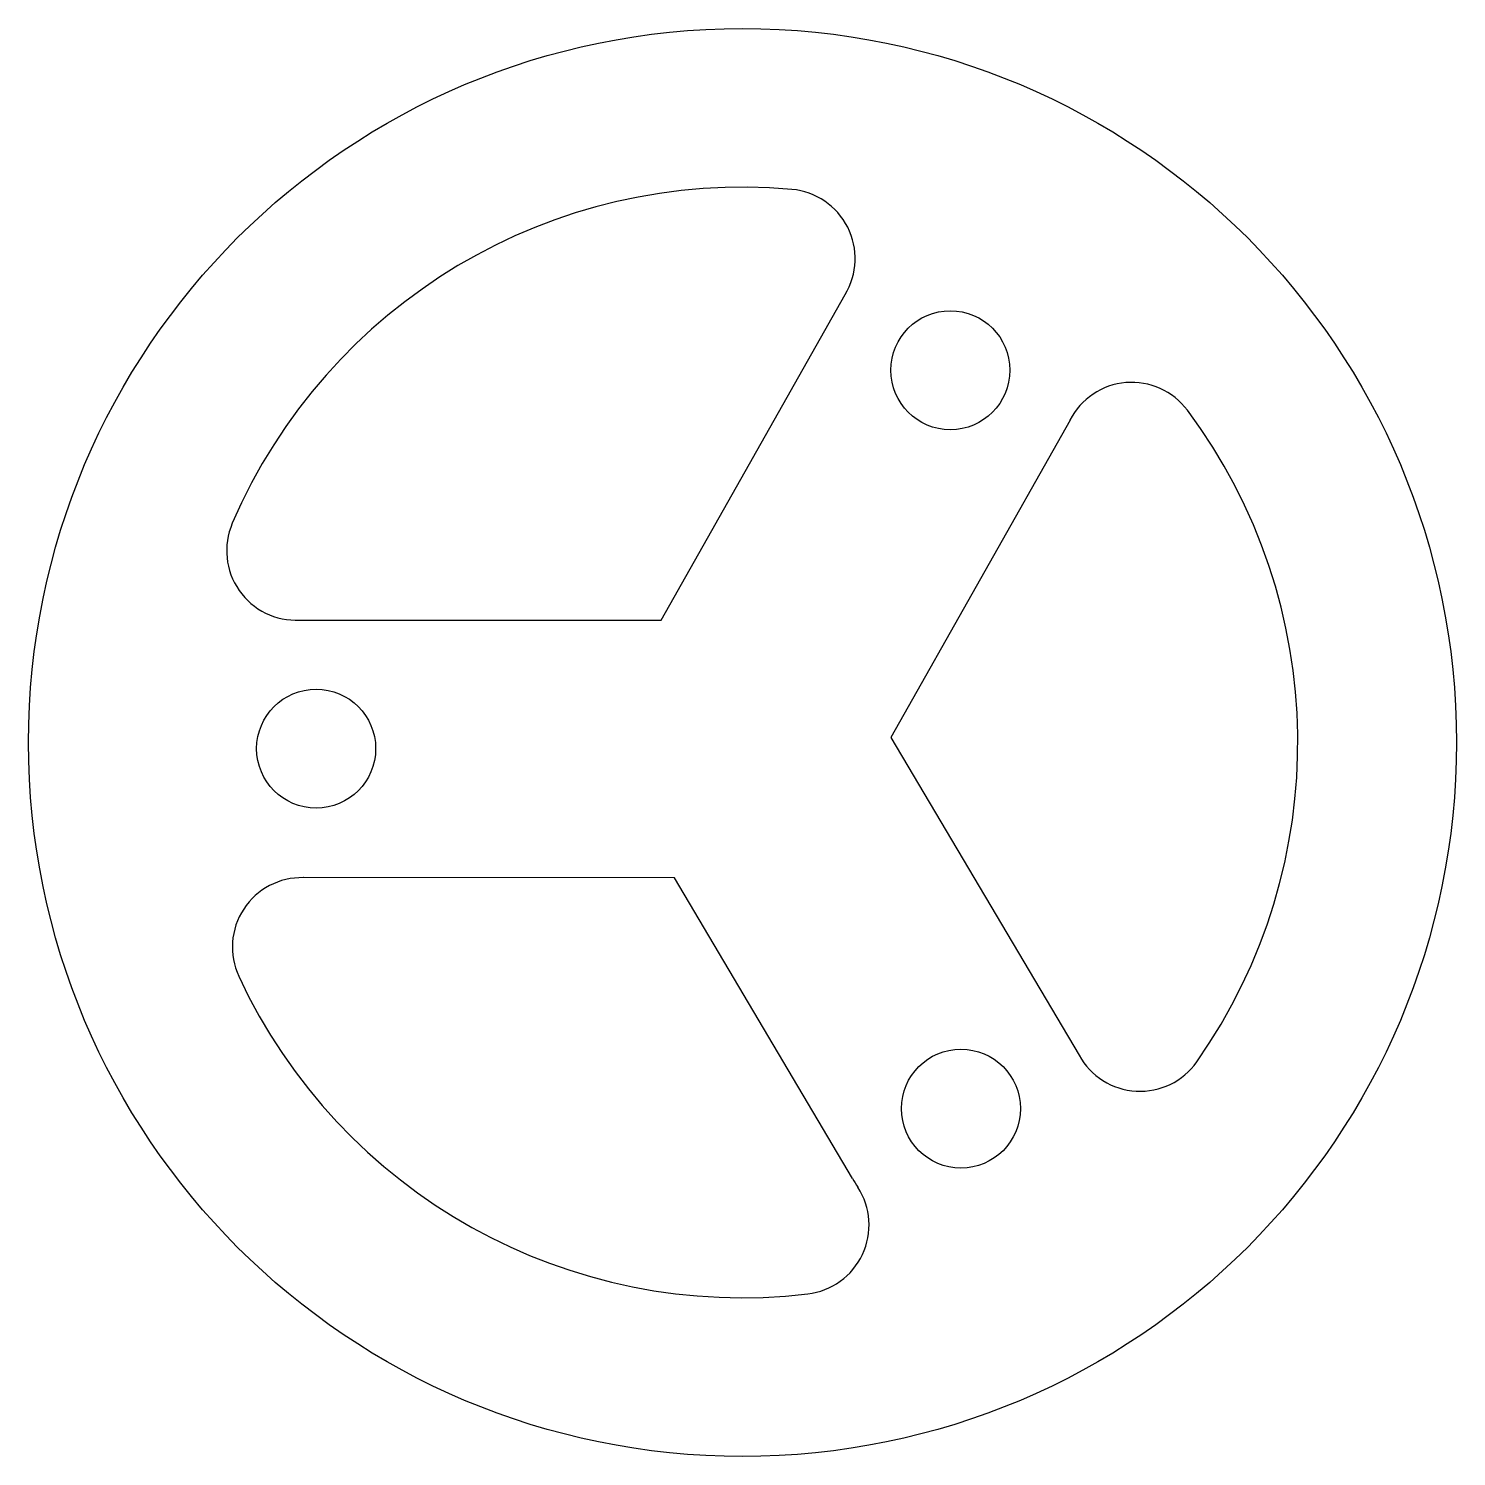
# Model space of a CAD drawing. Header units: millimetres. Extents: x -18 to 18, y -18 to 18.
import ezdxf

# ---------------------------------------------------------------- set-up
doc = ezdxf.new("R2010")
doc.units = ezdxf.units.MM

msp = doc.modelspace()

# ---------------------------------------------------------------- linework, layer by layer
at = {"color": 7, "linetype": 'Continuous', "lineweight": 25}
for p, q in [((-2.05, 3.087), (2.585, 11.292)), ((8.257, 8.126), (3.74, 0.127)), ((-11.166, 3.087), (-2.05, 3.087)), ((3.74, 0.127), (8.487, -7.885)), ((-1.717, -3.41), (-11.072, -3.407)), ((2.777, -10.991), (-1.717, -3.41))]:
    msp.add_line(p, q, dxfattribs=at)
for centre, radius in [((0, 0), 18), ((5.24, 9.386), 1.5), ((-10.749, -0.155), 1.5), ((5.508, -9.231), 1.5)]:
    msp.add_circle(centre, radius, dxfattribs=at)
for centre, radius, start, end in [((0, 0), 14, 84.8967, 156.7526), ((1.09, 12.201), 1.75, 328.7081, 84.8967), ((9.815, 7.33), 1.75, 36.7526, 152.9412), ((0, 0), 14, 324.8967, 36.7526), ((-11.255, 4.835), 1.75, 156.7526, 272.9412), ((-11.112, -5.157), 1.75, 88.7081, 204.8967), ((0, 0), 14, 204.8967, 276.7526), ((10.022, -7.044), 1.75, 208.7081, 324.8967), ((5.637, -9.446), 3.25, 208.374, 212.9412), ((1.44, -12.165), 1.75, 276.7526, 32.9412)]:
    msp.add_arc(centre, radius, start, end, dxfattribs=at)

doc.saveas('drawing.dxf')
